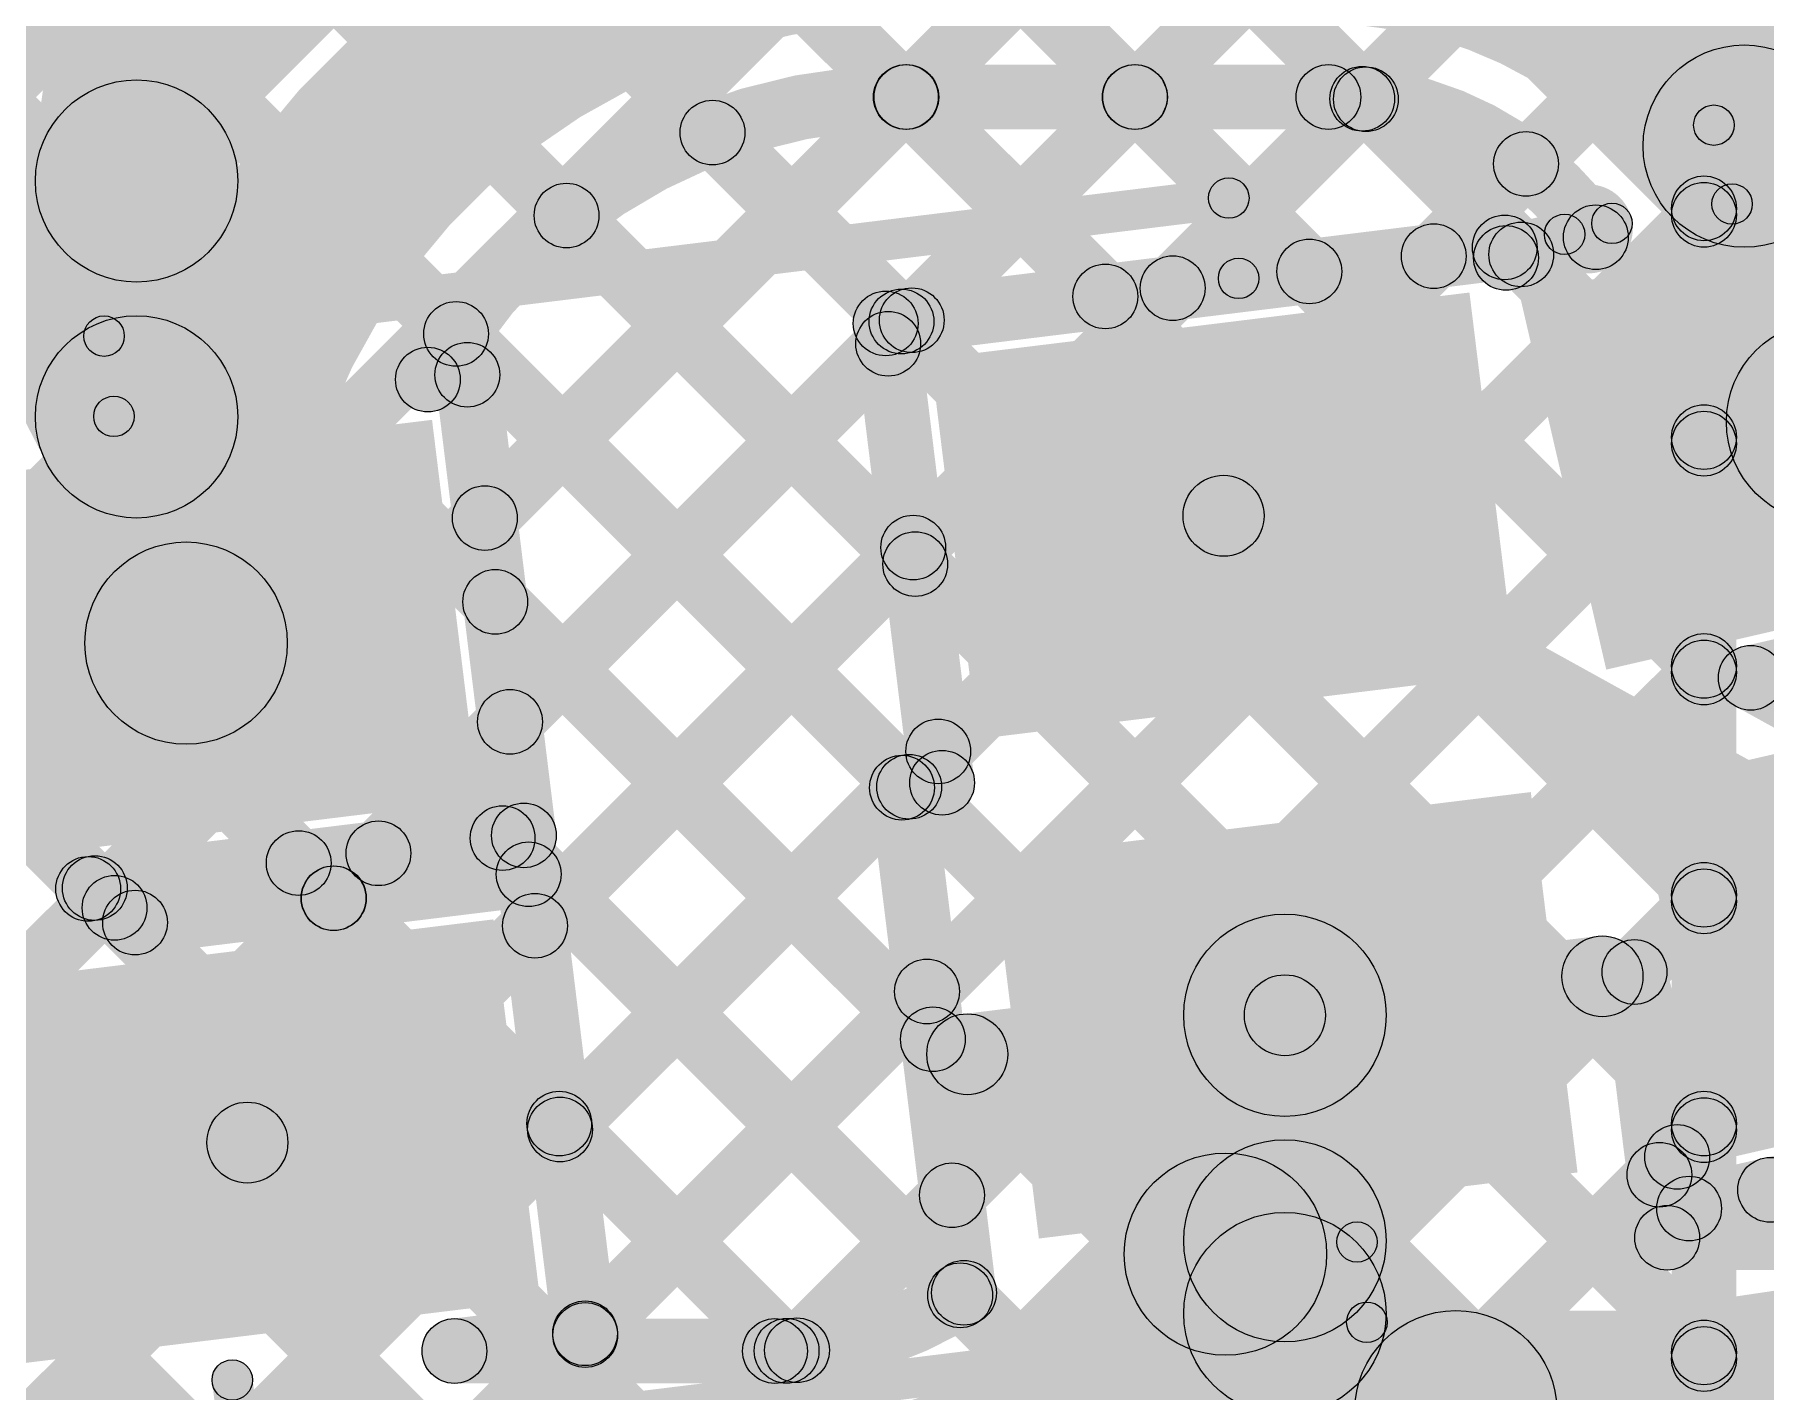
# Model space of a CAD drawing. Header units: millimetres. Extents: x -2.17 to 2.17, y -2.17 to 2.17.
# Drawn here: x 0.0934 to 0.3072, y -1.8191 to -1.6514 of the extents above; entities that cross this region are included whole.
import ezdxf

# ---------------------------------------------------------------- set-up
doc = ezdxf.new("R2010")
doc.units = ezdxf.units.MM
doc.header["$MEASUREMENT"] = 0
for name, color, linetype in [('BottomLayer', 5, 'Continuous'), ('Mechanical2', 216, 'Continuous'), ('TopLayer', 1, 'Continuous'), ('TopOverlay', 2, 'Continuous'), ('TopPaste', 8, 'Continuous'), ('TopSolder', 216, 'Continuous')]:
    doc.layers.add(name, color=color, linetype=linetype)

# ---------------------------------------------------------------- blocks, each defined once
blk = doc.blocks.new('WS2812B_M____139')
at = {"layer": 'TopLayer'}
for points in [[(-0.09409, 0.05079), (-0.03504, 0.05079), (-0.03504, 0.01142), (-0.09409, 0.01142)], [(0.03504, 0.05079), (0.09409, 0.05079), (0.09409, 0.01142), (0.03504, 0.01142)], [(-0.09409, -0.01142), (-0.03504, -0.01142), (-0.03504, -0.05079), (-0.09409, -0.05079)], [(0.03504, -0.01142), (0.09409, -0.01142), (0.09409, -0.05079), (0.03504, -0.05079)]]:
    blk.add_hatch(color=1, dxfattribs=at).paths.add_polyline_path(points)
at = {"layer": 'TopOverlay'}
h = blk.add_hatch(color=2, dxfattribs=at)
edge = h.paths.add_edge_path()
edge.add_arc((-0.07, 0.07), 0.0025, 0, 360)
h = blk.add_hatch(color=2, dxfattribs=at)
edge = h.paths.add_edge_path()
edge.add_arc((-0.07, 0.07), 0.0025, 0, 360)
for points in [[(-0.07, 0.0675), (-0.07, 0.0725), (0.07, 0.0725), (0.07, 0.0675)], [(-0.0725, 0.07), (-0.0675, 0.07), (-0.0675, 0.06), (-0.0725, 0.06)], [(0.0675, 0.07), (0.0725, 0.07), (0.0725, 0.06), (0.0675, 0.06)], [(-0.0725, -0.06), (-0.0675, -0.06), (-0.0675, -0.07), (-0.0725, -0.07)], [(0.0675, -0.06), (0.0725, -0.06), (0.0725, -0.07), (0.0675, -0.07)], [(-0.07, -0.0725), (-0.07, -0.0675), (0.07, -0.0675), (0.07, -0.0725)]]:
    blk.add_hatch(color=2, dxfattribs=at).paths.add_polyline_path(points)
h = blk.add_hatch(color=2, dxfattribs=at)
edge = h.paths.add_edge_path()
edge.add_arc((0.07, 0.07), 0.0025, 0, 360)
h = blk.add_hatch(color=2, dxfattribs=at)
edge = h.paths.add_edge_path()
edge.add_arc((0.07, 0.07), 0.0025, 0, 360)
h = blk.add_hatch(color=2, dxfattribs=at)
edge = h.paths.add_edge_path()
edge.add_arc((-0.091, 0.061), 0.0025, 0, 360)
h = blk.add_hatch(color=2, dxfattribs=at)
edge = h.paths.add_edge_path()
edge.add_arc((-0.085, 0.061), 0.0025, 0, 360)
h = blk.add_hatch(color=2, dxfattribs=at)
edge = h.paths.add_edge_path()
edge.add_arc((-0.07, 0.06), 0.0025, 0, 360)
h = blk.add_hatch(color=2, dxfattribs=at)
edge = h.paths.add_edge_path()
edge.add_arc((0.07, 0.06), 0.0025, 0, 360)
h = blk.add_hatch(color=2, dxfattribs=at)
edge = h.paths.add_edge_path()
edge.add_arc((-0.07, -0.06), 0.0025, 0, 360)
h = blk.add_hatch(color=2, dxfattribs=at)
edge = h.paths.add_edge_path()
edge.add_arc((0.07, -0.06), 0.0025, 0, 360)
h = blk.add_hatch(color=2, dxfattribs=at)
edge = h.paths.add_edge_path()
edge.add_arc((-0.07, -0.07), 0.0025, 0, 360)
h = blk.add_hatch(color=2, dxfattribs=at)
edge = h.paths.add_edge_path()
edge.add_arc((-0.07, -0.07), 0.0025, 0, 360)
h = blk.add_hatch(color=2, dxfattribs=at)
edge = h.paths.add_edge_path()
edge.add_arc((0.07, -0.07), 0.0025, 0, 360)
h = blk.add_hatch(color=2, dxfattribs=at)
edge = h.paths.add_edge_path()
edge.add_arc((0.07, -0.07), 0.0025, 0, 360)
at = {"layer": 'TopPaste'}
for points in [[(-0.09409, 0.05079), (-0.03504, 0.05079), (-0.03504, 0.01142), (-0.09409, 0.01142)], [(0.03504, 0.05079), (0.09409, 0.05079), (0.09409, 0.01142), (0.03504, 0.01142)], [(-0.09409, -0.01142), (-0.03504, -0.01142), (-0.03504, -0.05079), (-0.09409, -0.05079)], [(0.03504, -0.01142), (0.09409, -0.01142), (0.09409, -0.05079), (0.03504, -0.05079)]]:
    blk.add_hatch(color=8, dxfattribs=at).paths.add_polyline_path(points)
at = {"layer": 'TopSolder'}
for points in [[(-0.09809, 0.05479), (-0.03104, 0.05479), (-0.03104, 0.00742), (-0.09809, 0.00742)], [(0.03104, 0.05479), (0.09809, 0.05479), (0.09809, 0.00742), (0.03104, 0.00742)], [(-0.09809, -0.00742), (-0.03104, -0.00742), (-0.03104, -0.05479), (-0.09809, -0.05479)], [(0.03104, -0.00742), (0.09809, -0.00742), (0.09809, -0.05479), (0.03104, -0.05479)]]:
    blk.add_hatch(color=216, dxfattribs=at).paths.add_polyline_path(points)
at = {"layer": 'TopOverlay', "const_width": 0.005}
blk.add_lwpolyline([(-0.085, 0.061, 1), (-0.091, 0.061, 1)], format="xyb", close=True, dxfattribs=at)
at = {"layer": 'TopOverlay'}
for centre in [(-0.07, 0.07), (-0.07, 0.07), (0.07, 0.07), (0.07, 0.07), (-0.091, 0.061), (-0.085, 0.061), (-0.07, 0.06), (0.07, 0.06), (-0.07, -0.06), (0.07, -0.06), (-0.07, -0.07), (-0.07, -0.07), (0.07, -0.07), (0.07, -0.07)]:
    blk.add_circle(centre, 0.0025, dxfattribs=at)
blk = doc.blocks.new('WS2812B_M____140')
at = {"layer": 'TopLayer'}
for points in [[(-0.09409, 0.05079), (-0.03504, 0.05079), (-0.03504, 0.01142), (-0.09409, 0.01142)], [(-0.09409, -0.01142), (-0.03504, -0.01142), (-0.03504, -0.05079), (-0.09409, -0.05079)]]:
    blk.add_hatch(color=1, dxfattribs=at).paths.add_polyline_path(points)
at = {"layer": 'TopOverlay'}
h = blk.add_hatch(color=2, dxfattribs=at)
edge = h.paths.add_edge_path()
edge.add_arc((-0.07, 0.07), 0.0025, 0, 360)
h = blk.add_hatch(color=2, dxfattribs=at)
edge = h.paths.add_edge_path()
edge.add_arc((-0.07, 0.07), 0.0025, 0, 360)
for points in [[(-0.07, 0.0675), (-0.07, 0.0725), (0.07, 0.0725), (0.07, 0.0675)], [(-0.0725, 0.07), (-0.0675, 0.07), (-0.0675, 0.06), (-0.0725, 0.06)]]:
    blk.add_hatch(color=2, dxfattribs=at).paths.add_polyline_path(points)
h = blk.add_hatch(color=2, dxfattribs=at)
edge = h.paths.add_edge_path()
edge.add_arc((-0.091, 0.061), 0.0025, 0, 360)
h = blk.add_hatch(color=2, dxfattribs=at)
edge = h.paths.add_edge_path()
edge.add_arc((-0.085, 0.061), 0.0025, 0, 360)
h = blk.add_hatch(color=2, dxfattribs=at)
edge = h.paths.add_edge_path()
edge.add_arc((-0.07, 0.06), 0.0025, 0, 360)
at = {"layer": 'TopPaste'}
for points in [[(-0.09409, 0.05079), (-0.03504, 0.05079), (-0.03504, 0.01142), (-0.09409, 0.01142)], [(-0.09409, -0.01142), (-0.03504, -0.01142), (-0.03504, -0.05079), (-0.09409, -0.05079)]]:
    blk.add_hatch(color=8, dxfattribs=at).paths.add_polyline_path(points)
at = {"layer": 'TopSolder'}
for points in [[(-0.09809, 0.05479), (-0.03104, 0.05479), (-0.03104, 0.00742), (-0.09809, 0.00742)], [(-0.09809, -0.00742), (-0.03104, -0.00742), (-0.03104, -0.05479), (-0.09809, -0.05479)]]:
    blk.add_hatch(color=216, dxfattribs=at).paths.add_polyline_path(points)
at = {"layer": 'TopOverlay', "const_width": 0.005}
blk.add_lwpolyline([(-0.085, 0.061, 1), (-0.091, 0.061, 1)], format="xyb", close=True, dxfattribs=at)
at = {"layer": 'TopOverlay'}
for centre in [(-0.07, 0.07), (-0.07, 0.07), (-0.091, 0.061), (-0.085, 0.061), (-0.07, 0.06)]:
    blk.add_circle(centre, 0.0025, dxfattribs=at)

msp = doc.modelspace()

# ---------------------------------------------------------------- hatches: boundary and pattern name
at = {"layer": 'BottomLayer'}
for points in [[(-0.04833, -1.41539), (-0.04267, -1.40973), (0.30249, -1.75489), (0.29683, -1.76055)], [(-0.04833, -1.44367), (-0.04267, -1.43801), (0.30249, -1.78317), (0.29683, -1.78883)], [(0.30366, -1.84261), (0.29566, -1.84261), (0.29566, -1.49309), (0.30366, -1.49309)], [(-0.04267, -1.88024), (-0.04833, -1.87458), (0.29683, -1.52942), (0.30249, -1.53508)], [(-0.04267, -1.85196), (-0.04833, -1.8463), (0.24136, -1.55662), (0.24701, -1.56227)], [(-0.04267, -1.90853), (-0.04833, -1.90287), (0.29683, -1.55771), (0.30249, -1.56337)], [(0.0424, -1.56269), (0.04806, -1.55703), (0.30249, -1.81146), (0.29683, -1.81712)], [(-0.04267, -1.82367), (-0.04833, -1.81802), (0.20058, -1.5691), (0.20624, -1.57476)], [(0.19629, -1.57515), (0.20194, -1.56949), (0.30249, -1.67004), (0.29683, -1.67569)], [(-0.04267, -1.79539), (-0.04833, -1.78973), (0.17162, -1.56978), (0.17728, -1.57544)], [(0.16829, -1.57544), (0.17395, -1.56978), (0.30249, -1.69832), (0.29683, -1.70398)], [(0.14649, -1.58192), (0.15215, -1.57627), (0.30249, -1.72661), (0.29683, -1.73226)], [(-0.04267, -1.93681), (-0.04833, -1.93115), (0.29683, -1.58599), (0.30249, -1.59165)], [(0.04387, -1.59244), (0.04953, -1.58678), (0.30249, -1.83974), (0.29683, -1.8454)], [(0.03415, -1.61101), (0.03981, -1.60535), (0.29861, -1.86415), (0.29295, -1.86981)], [(-0.04833, -1.61338), (-0.04267, -1.60772), (0.25943, -1.90982), (0.25378, -1.91548)], [(-0.04267, -1.96509), (-0.04833, -1.95944), (0.29683, -1.61428), (0.30249, -1.61993)], [(0.01824, -1.62337), (0.02389, -1.61771), (0.28938, -1.88321), (0.28373, -1.88886)], [(-0.00528, -1.62814), (0.00037, -1.62248), (0.27625, -1.89836), (0.27059, -1.90401)], [(-0.04833, -1.64166), (-0.04267, -1.636), (0.23829, -1.91697), (0.23264, -1.92262)], [(-0.04267, -1.99338), (-0.04833, -1.98772), (0.29683, -1.64256), (0.30249, -1.64822)], [(-0.04833, -1.66995), (-0.04267, -1.66429), (0.21132, -1.91828), (0.20567, -1.92394)], [(-0.04267, -2.02166), (-0.04833, -2.01601), (0.29683, -1.67085), (0.30249, -1.6765)], [(-0.04267, -2.04995), (-0.04833, -2.04429), (0.29683, -1.69913), (0.30249, -1.70479)], [(-0.02735, -2.06291), (-0.033, -2.05725), (0.29683, -1.72741), (0.30249, -1.73307)], [(0.00033, -2.06351), (-0.00533, -2.05786), (0.29683, -1.7557), (0.30249, -1.76136)], [(0.16812, -1.92401), (0.16246, -1.91835), (0.29683, -1.78398), (0.30249, -1.78964)], [(0.19647, -1.92394), (0.19082, -1.91828), (0.29683, -1.81227), (0.30249, -1.81792)]]:
    msp.add_hatch(color=5, dxfattribs=at).paths.add_polyline_path(points)
h = msp.add_hatch(color=5, dxfattribs=at)
edge = h.paths.add_edge_path()
edge.add_arc((0.29966, -1.67287), 0.004, 0, 360)
h = msp.add_hatch(color=5, dxfattribs=at)
edge = h.paths.add_edge_path()
edge.add_arc((0.29966, -1.67367), 0.004, 0, 360)
h = msp.add_hatch(color=5, dxfattribs=at)
edge = h.paths.add_edge_path()
edge.add_arc((0.29966, -1.70115), 0.004, 0, 360)
h = msp.add_hatch(color=5, dxfattribs=at)
edge = h.paths.add_edge_path()
edge.add_arc((0.29966, -1.70196), 0.004, 0, 360)
h = msp.add_hatch(color=5, dxfattribs=at)
edge = h.paths.add_edge_path()
edge.add_arc((0.29966, -1.72943), 0.004, 0, 360)
h = msp.add_hatch(color=5, dxfattribs=at)
edge = h.paths.add_edge_path()
edge.add_arc((0.29966, -1.73024), 0.004, 0, 360)
h = msp.add_hatch(color=5, dxfattribs=at)
edge = h.paths.add_edge_path()
edge.add_arc((0.29966, -1.75772), 0.004, 0, 360)
h = msp.add_hatch(color=5, dxfattribs=at)
edge = h.paths.add_edge_path()
edge.add_arc((0.29966, -1.75853), 0.004, 0, 360)
h = msp.add_hatch(color=5, dxfattribs=at)
edge = h.paths.add_edge_path()
edge.add_arc((0.29966, -1.786), 0.004, 0, 360)
h = msp.add_hatch(color=5, dxfattribs=at)
edge = h.paths.add_edge_path()
edge.add_arc((0.29966, -1.78681), 0.004, 0, 360)
h = msp.add_hatch(color=5, dxfattribs=at)
edge = h.paths.add_edge_path()
edge.add_arc((0.29966, -1.81429), 0.004, 0, 360)
h = msp.add_hatch(color=5, dxfattribs=at)
edge = h.paths.add_edge_path()
edge.add_arc((0.29966, -1.8151), 0.004, 0, 360)
at = {"layer": 'TopLayer'}
for points in [[(0.31714, -1.66518), (0.29214, -1.66518), (0.29214, -1.61625), (0.31714, -1.61625)], [(0.15187, -1.71398), (0.14621, -1.70833), (0.19826, -1.65628), (0.20391, -1.66194)], [(0.19822, -1.66194), (0.20388, -1.65628), (0.22853, -1.68093), (0.22288, -1.68659)], [(0.20461, -1.68953), (0.19895, -1.68387), (0.22654, -1.65628), (0.2322, -1.66194)], [(0.20112, -1.66311), (0.20112, -1.65511), (0.25326, -1.65511), (0.25326, -1.66311)], [(0.22651, -1.66194), (0.23217, -1.65628), (0.25372, -1.67784), (0.24807, -1.6835)], [(0.23685, -1.68557), (0.2312, -1.67991), (0.25461, -1.6565), (0.26027, -1.66216)], [(0.25506, -1.66221), (0.26072, -1.65655), (0.27991, -1.67574), (0.27425, -1.6814)], [(0.17433, -1.66633), (0.17999, -1.66068), (0.20334, -1.68403), (0.19768, -1.68968)], [(0.2691, -1.68161), (0.26344, -1.67595), (0.27484, -1.66455), (0.2805, -1.67021)], [(0.11851, -1.69865), (0.09351, -1.69865), (0.09351, -1.66949), (0.11851, -1.66949)], [(0.15631, -1.67659), (0.16196, -1.67093), (0.20504, -1.71401), (0.19938, -1.71967)], [(0.19905, -1.69107), (0.19807, -1.68313), (0.27455, -1.67373), (0.27553, -1.68167)], [(0.2761, -1.6829), (0.2743, -1.6751), (0.2854, -1.67254), (0.2872, -1.68034)], [(0.2017, -1.69244), (0.19604, -1.68678), (0.19895, -1.68387), (0.20461, -1.68953)], [(0.14265, -1.69122), (0.14831, -1.68557), (0.20429, -1.74154), (0.19863, -1.7472)], [(0.15496, -1.73917), (0.14931, -1.73352), (0.19604, -1.68678), (0.2017, -1.69244)], [(0.19459, -1.68758), (0.20253, -1.68661), (0.2095, -1.74339), (0.20156, -1.74436)], [(0.14249, -1.69801), (0.14151, -1.69007), (0.14638, -1.68947), (0.14736, -1.69741)], [(0.1429, -1.69393), (0.15084, -1.69295), (0.15783, -1.7499), (0.14989, -1.75087)], [(0.23788, -1.71525), (0.24272, -1.7065), (0.33133, -1.75551), (0.32649, -1.76426)], [(0.15806, -1.76436), (0.1524, -1.75871), (0.19913, -1.71198), (0.20479, -1.71763)], [(0.30634, -1.7348), (0.30454, -1.727), (0.35801, -1.71466), (0.35981, -1.72245)], [(0.14749, -1.72434), (0.15314, -1.71868), (0.20721, -1.77275), (0.20156, -1.77841)], [(0.02908, -1.72947), (0.03492, -1.72134), (0.12262, -1.78429), (0.11679, -1.79241)], [(0.3035, -1.7344), (0.30737, -1.7274), (0.3137, -1.7309), (0.30983, -1.7379)], [(0.16115, -1.78956), (0.15549, -1.7839), (0.20223, -1.73717), (0.20788, -1.74282)], [(0.20106, -1.74845), (0.20008, -1.74051), (0.20504, -1.7399), (0.20602, -1.74784)], [(0.1966, -1.74497), (0.20454, -1.744), (0.2122, -1.80643), (0.20426, -1.8074)], [(0.10051, -1.76096), (0.09954, -1.75302), (0.15337, -1.74641), (0.15435, -1.75435)], [(0.1484, -1.75354), (0.15406, -1.74788), (0.21058, -1.80441), (0.20493, -1.81006)], [(0.10631, -1.76512), (0.10533, -1.75718), (0.15396, -1.75121), (0.15494, -1.75915)], [(0.12321, -1.75663), (0.12887, -1.75097), (0.1332, -1.75531), (0.12755, -1.76097)], [(0.13317, -1.76097), (0.12751, -1.75532), (0.13306, -1.74976), (0.13872, -1.75542)], [(0.09769, -1.76024), (0.10236, -1.75374), (0.10815, -1.7579), (0.10349, -1.7644)], [(0.09802, -1.75972), (0.10367, -1.75407), (0.10611, -1.75651), (0.10046, -1.76216)], [(0.15048, -1.75567), (0.15842, -1.7547), (0.16541, -1.81164), (0.15747, -1.81261)], [(0.24849, -1.77758), (0.24727, -1.76765), (0.2865, -1.76283), (0.28772, -1.77276)], [(0.16424, -1.81475), (0.15859, -1.80909), (0.20083, -1.76684), (0.20649, -1.7725)], [(0.20925, -1.78239), (0.20803, -1.77247), (0.24727, -1.76765), (0.24849, -1.77758)], [(0.2871, -1.76775), (0.29504, -1.76677), (0.29908, -1.79962), (0.29114, -1.8006)], [(0.28718, -1.76816), (0.29497, -1.76636), (0.30172, -1.7956), (0.29393, -1.7974)], [(0.26038, -1.80049), (0.23538, -1.80049), (0.23538, -1.77261), (0.26038, -1.77261)], [(0.29872, -1.8004), (0.29692, -1.7926), (0.372, -1.77527), (0.3738, -1.78306)], [(0.1554, -1.78882), (0.16106, -1.78317), (0.18915, -1.81126), (0.18349, -1.81691)], [(0.29698, -1.79515), (0.29132, -1.78949), (0.29352, -1.78729), (0.29918, -1.79295)], [(0.30501, -1.79701), (0.31067, -1.79136), (0.3166, -1.79728), (0.31094, -1.80294)], [(0.19043, -1.81685), (0.18477, -1.81119), (0.20393, -1.79204), (0.20958, -1.79769)], [(0.29511, -1.80411), (0.29511, -1.79611), (0.36396, -1.79611), (0.36396, -1.80411)], [(0.14576, -1.81808), (0.14479, -1.81014), (0.16095, -1.80816), (0.16193, -1.8161)], [(0.14528, -1.81811), (0.14528, -1.81011), (0.18488, -1.81011), (0.18488, -1.81811)], [(0.26038, -2.05761), (0.23538, -2.05761), (0.23538, -1.80948), (0.26038, -1.80948)], [(0.269, -1.83411), (0.269, -1.80911), (0.36396, -1.80911), (0.36396, -1.83411)]]:
    msp.add_hatch(color=1, dxfattribs=at).paths.add_polyline_path(points)
h = msp.add_hatch(color=1, dxfattribs=at)
edge = h.paths.add_edge_path()
edge.add_arc((0.30464, -1.66518), 0.0125, 0, 360)
h = msp.add_hatch(color=1, dxfattribs=at)
edge = h.paths.add_edge_path()
edge.add_arc((0.30464, -1.66518), 0.0125, 0, 360)
h = msp.add_hatch(color=1, dxfattribs=at)
edge = h.paths.add_edge_path()
edge.add_arc((0.30464, -1.66518), 0.0125, 0, 360)
h = msp.add_hatch(color=1, dxfattribs=at)
edge = h.paths.add_edge_path()
edge.add_arc((0.30464, -1.66518), 0.0125, 0, 360)
h = msp.add_hatch(color=1, dxfattribs=at)
edge = h.paths.add_edge_path()
edge.add_arc((0.30464, -1.66518), 0.0125, 0, 360)
h = msp.add_hatch(color=1, dxfattribs=at)
edge = h.paths.add_edge_path()
edge.add_arc((0.10601, -1.66949), 0.0125, 0, 360)
h = msp.add_hatch(color=1, dxfattribs=at)
edge = h.paths.add_edge_path()
edge.add_arc((0.10601, -1.66949), 0.0125, 0, 360)
h = msp.add_hatch(color=1, dxfattribs=at)
edge = h.paths.add_edge_path()
edge.add_arc((0.20105, -1.65911), 0.004, 0, 360)
h = msp.add_hatch(color=1, dxfattribs=at)
edge = h.paths.add_edge_path()
edge.add_arc((0.20109, -1.65911), 0.004, 0, 360)
h = msp.add_hatch(color=1, dxfattribs=at)
edge = h.paths.add_edge_path()
edge.add_arc((0.20112, -1.65911), 0.004, 0, 360)
h = msp.add_hatch(color=1, dxfattribs=at)
edge = h.paths.add_edge_path()
edge.add_arc((0.20112, -1.65911), 0.004, 0, 360)
h = msp.add_hatch(color=1, dxfattribs=at)
edge = h.paths.add_edge_path()
edge.add_arc((0.22934, -1.65911), 0.004, 0, 360)
h = msp.add_hatch(color=1, dxfattribs=at)
edge = h.paths.add_edge_path()
edge.add_arc((0.22937, -1.65911), 0.004, 0, 360)
h = msp.add_hatch(color=1, dxfattribs=at)
edge = h.paths.add_edge_path()
edge.add_arc((0.25326, -1.65911), 0.004, 0, 360)
h = msp.add_hatch(color=1, dxfattribs=at)
edge = h.paths.add_edge_path()
edge.add_arc((0.25326, -1.65911), 0.004, 0, 360)
h = msp.add_hatch(color=1, dxfattribs=at)
edge = h.paths.add_edge_path()
edge.add_arc((0.25744, -1.65933), 0.004, 0, 360)
h = msp.add_hatch(color=1, dxfattribs=at)
edge = h.paths.add_edge_path()
edge.add_arc((0.25789, -1.65938), 0.004, 0, 360)
h = msp.add_hatch(color=1, dxfattribs=at)
edge = h.paths.add_edge_path()
edge.add_arc((0.17716, -1.66351), 0.004, 0, 360)
h = msp.add_hatch(color=1, dxfattribs=at)
edge = h.paths.add_edge_path()
edge.add_arc((0.27767, -1.66738), 0.004, 0, 360)
h = msp.add_hatch(color=1, dxfattribs=at)
edge = h.paths.add_edge_path()
edge.add_arc((0.15913, -1.67376), 0.004, 0, 360)
h = msp.add_hatch(color=1, dxfattribs=at)
edge = h.paths.add_edge_path()
edge.add_arc((0.27504, -1.6777), 0.004, 0, 360)
h = msp.add_hatch(color=1, dxfattribs=at)
edge = h.paths.add_edge_path()
edge.add_arc((0.2863, -1.67644), 0.004, 0, 360)
h = msp.add_hatch(color=1, dxfattribs=at)
edge = h.paths.add_edge_path()
edge.add_arc((0.2863, -1.67644), 0.004, 0, 360)
h = msp.add_hatch(color=1, dxfattribs=at)
edge = h.paths.add_edge_path()
edge.add_arc((0.26627, -1.67878), 0.004, 0, 360)
h = msp.add_hatch(color=1, dxfattribs=at)
edge = h.paths.add_edge_path()
edge.add_arc((0.2752, -1.679), 0.004, 0, 360)
h = msp.add_hatch(color=1, dxfattribs=at)
edge = h.paths.add_edge_path()
edge.add_arc((0.27708, -1.67857), 0.004, 0, 360)
h = msp.add_hatch(color=1, dxfattribs=at)
edge = h.paths.add_edge_path()
edge.add_arc((0.2509, -1.68067), 0.004, 0, 360)
h = msp.add_hatch(color=1, dxfattribs=at)
edge = h.paths.add_edge_path()
edge.add_arc((0.2257, -1.68376), 0.004, 0, 360)
h = msp.add_hatch(color=1, dxfattribs=at)
edge = h.paths.add_edge_path()
edge.add_arc((0.23402, -1.68274), 0.004, 0, 360)
h = msp.add_hatch(color=1, dxfattribs=at)
edge = h.paths.add_edge_path()
edge.add_arc((0.20051, -1.68686), 0.004, 0, 360)
h = msp.add_hatch(color=1, dxfattribs=at)
edge = h.paths.add_edge_path()
edge.add_arc((0.20178, -1.6867), 0.004, 0, 360)
h = msp.add_hatch(color=1, dxfattribs=at)
edge = h.paths.add_edge_path()
edge.add_arc((0.20178, -1.6867), 0.004, 0, 360)
h = msp.add_hatch(color=1, dxfattribs=at)
edge = h.paths.add_edge_path()
edge.add_arc((0.14548, -1.68839), 0.004, 0, 360)
h = msp.add_hatch(color=1, dxfattribs=at)
edge = h.paths.add_edge_path()
edge.add_arc((0.19856, -1.6871), 0.004, 0, 360)
h = msp.add_hatch(color=1, dxfattribs=at)
edge = h.paths.add_edge_path()
edge.add_arc((0.19856, -1.6871), 0.004, 0, 360)
h = msp.add_hatch(color=1, dxfattribs=at)
edge = h.paths.add_edge_path()
edge.add_arc((0.10601, -1.69865), 0.0125, 0, 360)
h = msp.add_hatch(color=1, dxfattribs=at)
edge = h.paths.add_edge_path()
edge.add_arc((0.10601, -1.69865), 0.0125, 0, 360)
h = msp.add_hatch(color=1, dxfattribs=at)
edge = h.paths.add_edge_path()
edge.add_arc((0.10601, -1.69865), 0.0125, 0, 360)
h = msp.add_hatch(color=1, dxfattribs=at)
edge = h.paths.add_edge_path()
edge.add_arc((0.10601, -1.69865), 0.0125, 0, 360)
h = msp.add_hatch(color=1, dxfattribs=at)
edge = h.paths.add_edge_path()
edge.add_arc((0.10601, -1.69865), 0.0125, 0, 360)
h = msp.add_hatch(color=1, dxfattribs=at)
edge = h.paths.add_edge_path()
edge.add_arc((0.19887, -1.68961), 0.004, 0, 360)
h = msp.add_hatch(color=1, dxfattribs=at)
edge = h.paths.add_edge_path()
edge.add_arc((0.19887, -1.68961), 0.004, 0, 360)
h = msp.add_hatch(color=1, dxfattribs=at)
edge = h.paths.add_edge_path()
edge.add_arc((0.31492, -1.69927), 0.0125, 0, 360)
h = msp.add_hatch(color=1, dxfattribs=at)
edge = h.paths.add_edge_path()
edge.add_arc((0.31492, -1.69927), 0.0125, 0, 360)
h = msp.add_hatch(color=1, dxfattribs=at)
edge = h.paths.add_edge_path()
edge.add_arc((0.142, -1.69404), 0.004, 0, 360)
h = msp.add_hatch(color=1, dxfattribs=at)
edge = h.paths.add_edge_path()
edge.add_arc((0.142, -1.69404), 0.004, 0, 360)
h = msp.add_hatch(color=1, dxfattribs=at)
edge = h.paths.add_edge_path()
edge.add_arc((0.14687, -1.69344), 0.004, 0, 360)
h = msp.add_hatch(color=1, dxfattribs=at)
edge = h.paths.add_edge_path()
edge.add_arc((0.14687, -1.69344), 0.004, 0, 360)
h = msp.add_hatch(color=1, dxfattribs=at)
edge = h.paths.add_edge_path()
edge.add_arc((0.2403, -1.71087), 0.005, 0, 360)
h = msp.add_hatch(color=1, dxfattribs=at)
edge = h.paths.add_edge_path()
edge.add_arc((0.14904, -1.71115), 0.004, 0, 360)
h = msp.add_hatch(color=1, dxfattribs=at)
edge = h.paths.add_edge_path()
edge.add_arc((0.20196, -1.7148), 0.004, 0, 360)
h = msp.add_hatch(color=1, dxfattribs=at)
edge = h.paths.add_edge_path()
edge.add_arc((0.11212, -1.72661), 0.0125, 0, 360)
h = msp.add_hatch(color=1, dxfattribs=at)
edge = h.paths.add_edge_path()
edge.add_arc((0.11212, -1.72661), 0.0125, 0, 360)
h = msp.add_hatch(color=1, dxfattribs=at)
edge = h.paths.add_edge_path()
edge.add_arc((0.20221, -1.71684), 0.004, 0, 360)
h = msp.add_hatch(color=1, dxfattribs=at)
edge = h.paths.add_edge_path()
edge.add_arc((0.15032, -1.72151), 0.004, 0, 360)
h = msp.add_hatch(color=1, dxfattribs=at)
edge = h.paths.add_edge_path()
edge.add_arc((0.30544, -1.7309), 0.004, 0, 360)
h = msp.add_hatch(color=1, dxfattribs=at)
edge = h.paths.add_edge_path()
edge.add_arc((0.30544, -1.7309), 0.004, 0, 360)
h = msp.add_hatch(color=1, dxfattribs=at)
edge = h.paths.add_edge_path()
edge.add_arc((0.15214, -1.73634), 0.004, 0, 360)
h = msp.add_hatch(color=1, dxfattribs=at)
edge = h.paths.add_edge_path()
edge.add_arc((0.20505, -1.74), 0.004, 0, 360)
h = msp.add_hatch(color=1, dxfattribs=at)
edge = h.paths.add_edge_path()
edge.add_arc((0.20057, -1.74448), 0.004, 0, 360)
h = msp.add_hatch(color=1, dxfattribs=at)
edge = h.paths.add_edge_path()
edge.add_arc((0.20057, -1.74448), 0.004, 0, 360)
h = msp.add_hatch(color=1, dxfattribs=at)
edge = h.paths.add_edge_path()
edge.add_arc((0.20146, -1.74437), 0.004, 0, 360)
h = msp.add_hatch(color=1, dxfattribs=at)
edge = h.paths.add_edge_path()
edge.add_arc((0.20553, -1.74387), 0.004, 0, 360)
h = msp.add_hatch(color=1, dxfattribs=at)
edge = h.paths.add_edge_path()
edge.add_arc((0.20553, -1.74387), 0.004, 0, 360)
h = msp.add_hatch(color=1, dxfattribs=at)
edge = h.paths.add_edge_path()
edge.add_arc((0.15123, -1.75071), 0.004, 0, 360)
h = msp.add_hatch(color=1, dxfattribs=at)
edge = h.paths.add_edge_path()
edge.add_arc((0.15386, -1.75038), 0.004, 0, 360)
h = msp.add_hatch(color=1, dxfattribs=at)
edge = h.paths.add_edge_path()
edge.add_arc((0.15386, -1.75038), 0.004, 0, 360)
h = msp.add_hatch(color=1, dxfattribs=at)
edge = h.paths.add_edge_path()
edge.add_arc((0.13589, -1.75259), 0.004, 0, 360)
h = msp.add_hatch(color=1, dxfattribs=at)
edge = h.paths.add_edge_path()
edge.add_arc((0.12604, -1.7538), 0.004, 0, 360)
h = msp.add_hatch(color=1, dxfattribs=at)
edge = h.paths.add_edge_path()
edge.add_arc((0.15445, -1.75518), 0.004, 0, 360)
h = msp.add_hatch(color=1, dxfattribs=at)
edge = h.paths.add_edge_path()
edge.add_arc((0.15445, -1.75518), 0.004, 0, 360)
h = msp.add_hatch(color=1, dxfattribs=at)
edge = h.paths.add_edge_path()
edge.add_arc((0.10003, -1.75699), 0.004, 0, 360)
h = msp.add_hatch(color=1, dxfattribs=at)
edge = h.paths.add_edge_path()
edge.add_arc((0.10003, -1.75699), 0.004, 0, 360)
h = msp.add_hatch(color=1, dxfattribs=at)
edge = h.paths.add_edge_path()
edge.add_arc((0.10085, -1.75689), 0.004, 0, 360)
h = msp.add_hatch(color=1, dxfattribs=at)
edge = h.paths.add_edge_path()
edge.add_arc((0.10329, -1.75933), 0.004, 0, 360)
h = msp.add_hatch(color=1, dxfattribs=at)
edge = h.paths.add_edge_path()
edge.add_arc((0.13034, -1.75814), 0.004, 0, 360)
h = msp.add_hatch(color=1, dxfattribs=at)
edge = h.paths.add_edge_path()
edge.add_arc((0.13038, -1.75814), 0.004, 0, 360)
h = msp.add_hatch(color=1, dxfattribs=at)
edge = h.paths.add_edge_path()
edge.add_arc((0.10582, -1.76115), 0.004, 0, 360)
h = msp.add_hatch(color=1, dxfattribs=at)
edge = h.paths.add_edge_path()
edge.add_arc((0.10582, -1.76115), 0.004, 0, 360)
h = msp.add_hatch(color=1, dxfattribs=at)
edge = h.paths.add_edge_path()
edge.add_arc((0.15523, -1.76154), 0.004, 0, 360)
h = msp.add_hatch(color=1, dxfattribs=at)
edge = h.paths.add_edge_path()
edge.add_arc((0.24788, -1.77261), 0.0125, 0, 360)
h = msp.add_hatch(color=1, dxfattribs=at)
edge = h.paths.add_edge_path()
edge.add_arc((0.24788, -1.77261), 0.0125, 0, 360)
h = msp.add_hatch(color=1, dxfattribs=at)
edge = h.paths.add_edge_path()
edge.add_arc((0.28711, -1.7678), 0.005, 0, 360)
h = msp.add_hatch(color=1, dxfattribs=at)
edge = h.paths.add_edge_path()
edge.add_arc((0.29107, -1.76726), 0.004, 0, 360)
h = msp.add_hatch(color=1, dxfattribs=at)
edge = h.paths.add_edge_path()
edge.add_arc((0.29107, -1.76726), 0.004, 0, 360)
h = msp.add_hatch(color=1, dxfattribs=at)
edge = h.paths.add_edge_path()
edge.add_arc((0.20366, -1.76967), 0.004, 0, 360)
h = msp.add_hatch(color=1, dxfattribs=at)
edge = h.paths.add_edge_path()
edge.add_arc((0.24788, -1.77261), 0.005, 0, 360)
h = msp.add_hatch(color=1, dxfattribs=at)
edge = h.paths.add_edge_path()
edge.add_arc((0.24788, -1.77261), 0.005, 0, 360)
h = msp.add_hatch(color=1, dxfattribs=at)
edge = h.paths.add_edge_path()
edge.add_arc((0.20439, -1.77558), 0.004, 0, 360)
h = msp.add_hatch(color=1, dxfattribs=at)
edge = h.paths.add_edge_path()
edge.add_arc((0.20864, -1.77743), 0.005, 0, 360)
h = msp.add_hatch(color=1, dxfattribs=at)
edge = h.paths.add_edge_path()
edge.add_arc((0.1197, -1.78835), 0.005, 0, 360)
h = msp.add_hatch(color=1, dxfattribs=at)
edge = h.paths.add_edge_path()
edge.add_arc((0.15823, -1.786), 0.004, 0, 360)
h = msp.add_hatch(color=1, dxfattribs=at)
edge = h.paths.add_edge_path()
edge.add_arc((0.15832, -1.78673), 0.004, 0, 360)
h = msp.add_hatch(color=1, dxfattribs=at)
edge = h.paths.add_edge_path()
edge.add_arc((0.29635, -1.79012), 0.004, 0, 360)
h = msp.add_hatch(color=1, dxfattribs=at)
edge = h.paths.add_edge_path()
edge.add_arc((0.24053, -1.80214), 0.0125, 0, 360)
h = msp.add_hatch(color=1, dxfattribs=at)
edge = h.paths.add_edge_path()
edge.add_arc((0.24053, -1.80214), 0.0125, 0, 360)
h = msp.add_hatch(color=1, dxfattribs=at)
edge = h.paths.add_edge_path()
edge.add_arc((0.24053, -1.80214), 0.0125, 0, 360)
h = msp.add_hatch(color=1, dxfattribs=at)
edge = h.paths.add_edge_path()
edge.add_arc((0.24788, -1.80049), 0.0125, 0, 360)
h = msp.add_hatch(color=1, dxfattribs=at)
edge = h.paths.add_edge_path()
edge.add_arc((0.24788, -1.80049), 0.0125, 0, 360)
h = msp.add_hatch(color=1, dxfattribs=at)
edge = h.paths.add_edge_path()
edge.add_arc((0.29415, -1.79232), 0.004, 0, 360)
h = msp.add_hatch(color=1, dxfattribs=at)
edge = h.paths.add_edge_path()
edge.add_arc((0.20675, -1.79486), 0.004, 0, 360)
h = msp.add_hatch(color=1, dxfattribs=at)
edge = h.paths.add_edge_path()
edge.add_arc((0.30784, -1.79419), 0.004, 0, 360)
h = msp.add_hatch(color=1, dxfattribs=at)
edge = h.paths.add_edge_path()
edge.add_arc((0.29782, -1.7965), 0.004, 0, 360)
h = msp.add_hatch(color=1, dxfattribs=at)
edge = h.paths.add_edge_path()
edge.add_arc((0.29782, -1.7965), 0.004, 0, 360)
h = msp.add_hatch(color=1, dxfattribs=at)
edge = h.paths.add_edge_path()
edge.add_arc((0.29511, -1.80011), 0.004, 0, 360)
h = msp.add_hatch(color=1, dxfattribs=at)
edge = h.paths.add_edge_path()
edge.add_arc((0.29511, -1.80011), 0.004, 0, 360)
h = msp.add_hatch(color=1, dxfattribs=at)
edge = h.paths.add_edge_path()
edge.add_arc((0.24788, -1.80948), 0.0125, 0, 360)
h = msp.add_hatch(color=1, dxfattribs=at)
edge = h.paths.add_edge_path()
edge.add_arc((0.24788, -1.80948), 0.0125, 0, 360)
h = msp.add_hatch(color=1, dxfattribs=at)
edge = h.paths.add_edge_path()
edge.add_arc((0.20776, -1.80723), 0.004, 0, 360)
h = msp.add_hatch(color=1, dxfattribs=at)
edge = h.paths.add_edge_path()
edge.add_arc((0.20823, -1.80691), 0.004, 0, 360)
h = msp.add_hatch(color=1, dxfattribs=at)
edge = h.paths.add_edge_path()
edge.add_arc((0.20823, -1.80691), 0.004, 0, 360)
h = msp.add_hatch(color=1, dxfattribs=at)
edge = h.paths.add_edge_path()
edge.add_arc((0.16142, -1.81192), 0.004, 0, 360)
h = msp.add_hatch(color=1, dxfattribs=at)
edge = h.paths.add_edge_path()
edge.add_arc((0.16144, -1.81213), 0.004, 0, 360)
h = msp.add_hatch(color=1, dxfattribs=at)
edge = h.paths.add_edge_path()
edge.add_arc((0.16144, -1.81213), 0.004, 0, 360)
h = msp.add_hatch(color=1, dxfattribs=at)
edge = h.paths.add_edge_path()
edge.add_arc((0.14528, -1.81411), 0.004, 0, 360)
h = msp.add_hatch(color=1, dxfattribs=at)
edge = h.paths.add_edge_path()
edge.add_arc((0.14528, -1.81411), 0.004, 0, 360)
h = msp.add_hatch(color=1, dxfattribs=at)
edge = h.paths.add_edge_path()
edge.add_arc((0.18488, -1.81411), 0.004, 0, 360)
h = msp.add_hatch(color=1, dxfattribs=at)
edge = h.paths.add_edge_path()
edge.add_arc((0.18488, -1.81411), 0.004, 0, 360)
h = msp.add_hatch(color=1, dxfattribs=at)
edge = h.paths.add_edge_path()
edge.add_arc((0.18632, -1.81409), 0.004, 0, 360)
h = msp.add_hatch(color=1, dxfattribs=at)
edge = h.paths.add_edge_path()
edge.add_arc((0.1876, -1.81402), 0.004, 0, 360)
h = msp.add_hatch(color=1, dxfattribs=at)
edge = h.paths.add_edge_path()
edge.add_arc((0.269, -1.82161), 0.0125, 0, 360)
h = msp.add_hatch(color=1, dxfattribs=at)
edge = h.paths.add_edge_path()
edge.add_arc((0.269, -1.82161), 0.0125, 0, 360)

# ---------------------------------------------------------------- linework, layer by layer
at = {"layer": 'BottomLayer'}
for centre in [(0.29966, -1.67287), (0.29966, -1.67367), (0.29966, -1.70115), (0.29966, -1.70196), (0.29966, -1.72943), (0.29966, -1.73024), (0.29966, -1.75772), (0.29966, -1.75853), (0.29966, -1.786), (0.29966, -1.78681), (0.29966, -1.81429), (0.29966, -1.8151)]:
    msp.add_circle(centre, 0.004, dxfattribs=at)
at = {"layer": 'Mechanical2', "const_width": 0.01}
for points in [[(2.16535, 0.001, 1), (-2.16535, 0.001, 1)], [(2.08135, -0.01, 1), (-2.04935, -0.01, 1)], [(1.84055, 0.001, 1), (-1.84055, 0.001, 1)]]:
    msp.add_lwpolyline(points, format="xyb", close=True, dxfattribs=at)
at = {"layer": 'TopLayer'}
for points, const_width in [([(0.08715, -1.64872, -0.273963), (0.14718, -1.58892)], 0.008), ([(0.31492, -1.69927, -0.414214), (0.40858, -1.60561)], 0.025), ([(0.10601, -1.66949, -0.414214), (0.16764, -1.60787)], 0.025), ([(0.11212, -1.72661, -0.414214), (0.20112, -1.63761)], 0.025), ([(0.25326, -1.63761, -0.251339), (0.30464, -1.66518)], 0.025), ([(0.04513, -1.65961, -0.293083), (0.10601, -1.69865)], 0.025), ([(0.30464, -1.66518, -0.147516), (0.31492, -1.69927)], 0.025), ([(0.142, -1.69404, -0.273334), (0.20112, -1.65911)], 0.008), ([(0.25326, -1.65911, -0.246335), (0.2863, -1.67644)], 0.008), ([(0.10601, -1.69865, -0.108017), (0.11212, -1.72661)], 0.025), ([(0.24788, -1.77261, -0.122544), (0.24053, -1.80214)], 0.025), ([(0.24053, -1.80214, -0.27758), (0.18488, -1.83561)], 0.025), ([(0.24053, -1.80214, -0.414214), (0.24788, -1.80948)], 0.025), ([(0.269, -1.82161, -0.414214), (0.24788, -1.80049)], 0.025), ([(0.20823, -1.80691, -0.150566), (0.18488, -1.81411)], 0.008)]:
    msp.add_lwpolyline(points, format="xyb", dxfattribs=dict(at, const_width=const_width))
for centre, radius in [((0.30464, -1.66518), 0.0125), ((0.30464, -1.66518), 0.0125), ((0.30464, -1.66518), 0.0125), ((0.30464, -1.66518), 0.0125), ((0.30464, -1.66518), 0.0125), ((0.10601, -1.66949), 0.0125), ((0.10601, -1.66949), 0.0125), ((0.20105, -1.65911), 0.004), ((0.20109, -1.65911), 0.004), ((0.20112, -1.65911), 0.004), ((0.20112, -1.65911), 0.004), ((0.22934, -1.65911), 0.004), ((0.22937, -1.65911), 0.004), ((0.25326, -1.65911), 0.004), ((0.25326, -1.65911), 0.004), ((0.25744, -1.65933), 0.004), ((0.25789, -1.65938), 0.004), ((0.17716, -1.66351), 0.004), ((0.27767, -1.66738), 0.004), ((0.15913, -1.67376), 0.004), ((0.27504, -1.6777), 0.004), ((0.2863, -1.67644), 0.004), ((0.2863, -1.67644), 0.004), ((0.26627, -1.67878), 0.004), ((0.2752, -1.679), 0.004), ((0.27708, -1.67857), 0.004), ((0.2509, -1.68067), 0.004), ((0.2257, -1.68376), 0.004), ((0.23402, -1.68274), 0.004), ((0.20051, -1.68686), 0.004), ((0.20178, -1.6867), 0.004), ((0.20178, -1.6867), 0.004), ((0.14548, -1.68839), 0.004), ((0.19856, -1.6871), 0.004), ((0.19856, -1.6871), 0.004), ((0.10601, -1.69865), 0.0125), ((0.10601, -1.69865), 0.0125), ((0.10601, -1.69865), 0.0125), ((0.10601, -1.69865), 0.0125), ((0.10601, -1.69865), 0.0125), ((0.19887, -1.68961), 0.004), ((0.19887, -1.68961), 0.004), ((0.31492, -1.69927), 0.0125), ((0.31492, -1.69927), 0.0125), ((0.142, -1.69404), 0.004), ((0.142, -1.69404), 0.004), ((0.14687, -1.69344), 0.004), ((0.14687, -1.69344), 0.004), ((0.2403, -1.71087), 0.005), ((0.14904, -1.71115), 0.004), ((0.20196, -1.7148), 0.004), ((0.11212, -1.72661), 0.0125), ((0.11212, -1.72661), 0.0125), ((0.20221, -1.71684), 0.004), ((0.15032, -1.72151), 0.004), ((0.30544, -1.7309), 0.004), ((0.30544, -1.7309), 0.004), ((0.15214, -1.73634), 0.004), ((0.20505, -1.74), 0.004), ((0.20057, -1.74448), 0.004), ((0.20057, -1.74448), 0.004), ((0.20146, -1.74437), 0.004), ((0.20553, -1.74387), 0.004), ((0.20553, -1.74387), 0.004), ((0.15123, -1.75071), 0.004), ((0.15386, -1.75038), 0.004), ((0.15386, -1.75038), 0.004), ((0.13589, -1.75259), 0.004), ((0.12604, -1.7538), 0.004), ((0.15445, -1.75518), 0.004), ((0.15445, -1.75518), 0.004), ((0.10003, -1.75699), 0.004), ((0.10003, -1.75699), 0.004), ((0.10085, -1.75689), 0.004), ((0.10329, -1.75933), 0.004), ((0.13034, -1.75814), 0.004), ((0.13038, -1.75814), 0.004), ((0.10582, -1.76115), 0.004), ((0.10582, -1.76115), 0.004), ((0.15523, -1.76154), 0.004), ((0.24788, -1.77261), 0.0125), ((0.24788, -1.77261), 0.0125), ((0.28711, -1.7678), 0.005), ((0.29107, -1.76726), 0.004), ((0.29107, -1.76726), 0.004), ((0.20366, -1.76967), 0.004), ((0.24788, -1.77261), 0.005), ((0.24788, -1.77261), 0.005), ((0.20439, -1.77558), 0.004), ((0.20864, -1.77743), 0.005), ((0.1197, -1.78835), 0.005), ((0.15823, -1.786), 0.004), ((0.15832, -1.78673), 0.004), ((0.29635, -1.79012), 0.004), ((0.24053, -1.80214), 0.0125), ((0.24053, -1.80214), 0.0125), ((0.24053, -1.80214), 0.0125), ((0.24788, -1.80049), 0.0125), ((0.24788, -1.80049), 0.0125), ((0.29415, -1.79232), 0.004), ((0.20675, -1.79486), 0.004), ((0.30784, -1.79419), 0.004), ((0.29782, -1.7965), 0.004), ((0.29782, -1.7965), 0.004), ((0.29511, -1.80011), 0.004), ((0.29511, -1.80011), 0.004), ((0.24788, -1.80948), 0.0125), ((0.24788, -1.80948), 0.0125), ((0.20776, -1.80723), 0.004), ((0.20823, -1.80691), 0.004), ((0.20823, -1.80691), 0.004), ((0.16142, -1.81192), 0.004), ((0.16144, -1.81213), 0.004), ((0.16144, -1.81213), 0.004), ((0.14528, -1.81411), 0.004), ((0.14528, -1.81411), 0.004), ((0.18488, -1.81411), 0.004), ((0.18488, -1.81411), 0.004), ((0.18632, -1.81409), 0.004), ((0.1876, -1.81402), 0.004), ((0.269, -1.82161), 0.0125), ((0.269, -1.82161), 0.0125)]:
    msp.add_circle(centre, radius, dxfattribs=at)

# ---------------------------------------------------------------- block references
for name, p, rotation in [('WS2812B_M____140', (0.38483, -1.71505), 13), ('WS2812B_M____139', (0.18, -1.74961), 7)]:
    msp.add_blockref(name, p, dxfattribs=dict(rotation=rotation))

doc.saveas('drawing.dxf')
